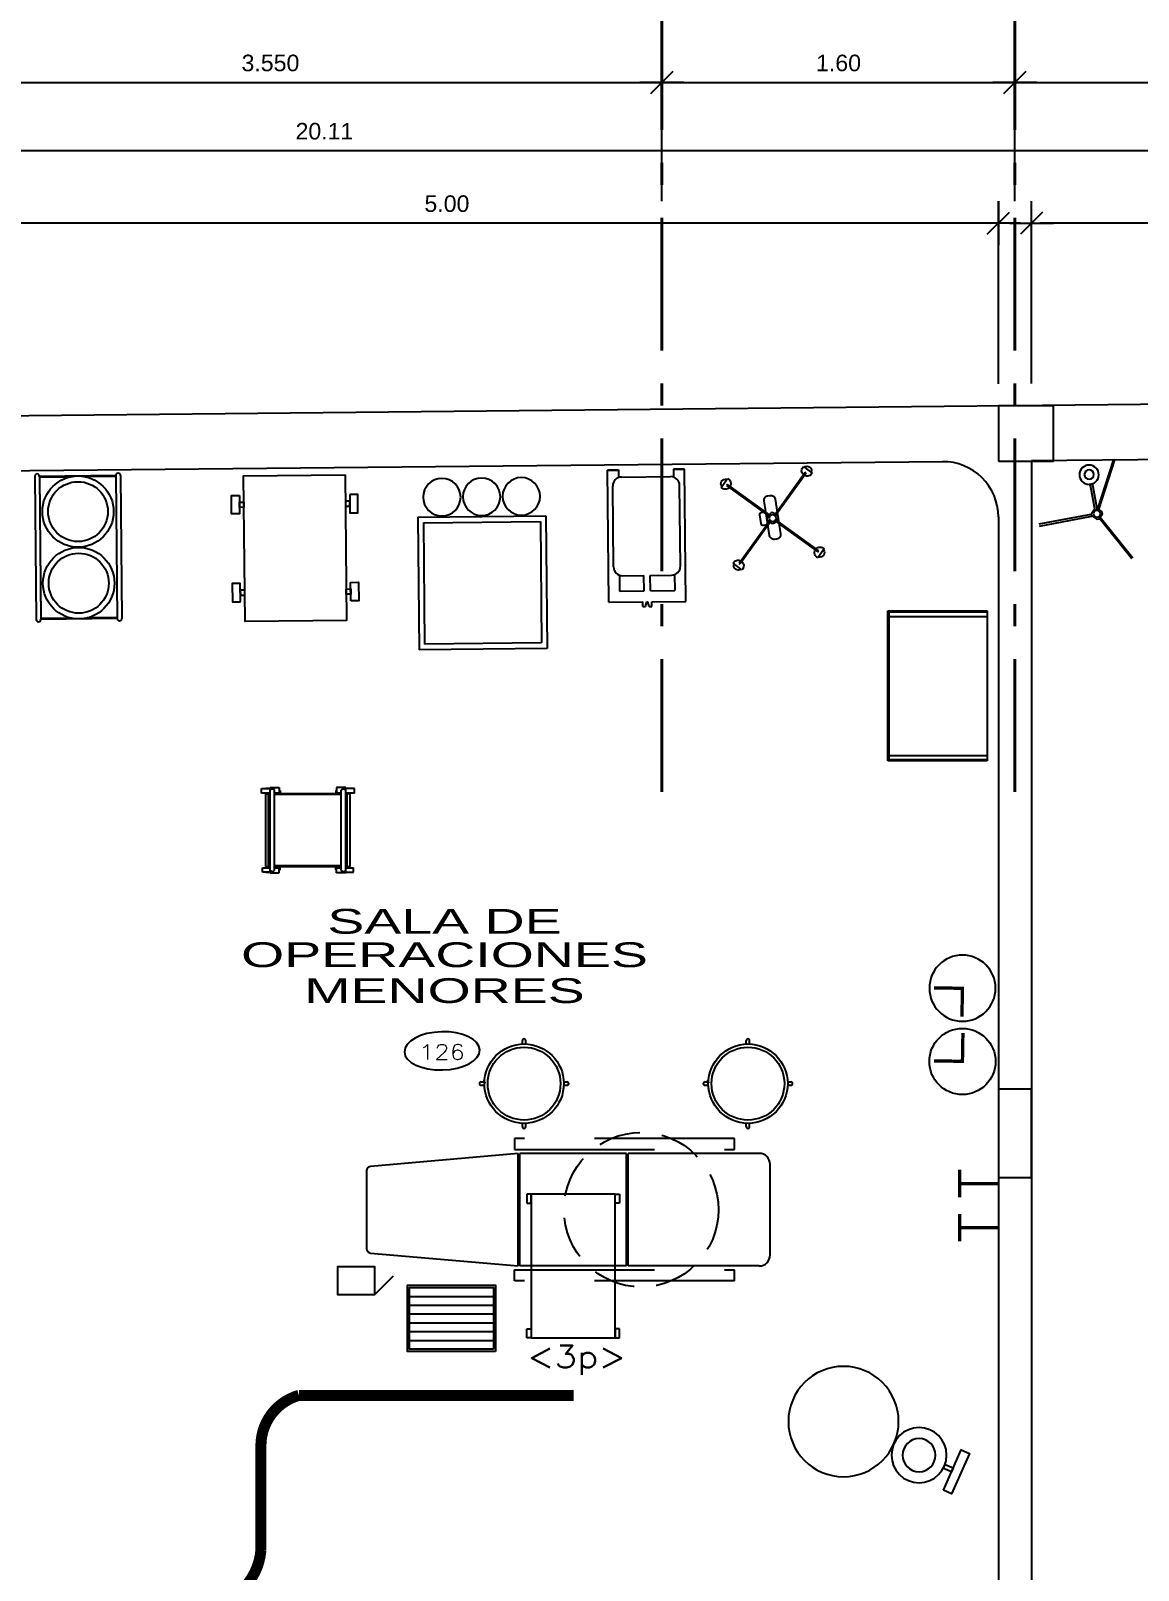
# Model space of a CAD drawing. Header units: millimetres. Extents: x 791 to 2661, y 209 to 602.
# Drawn here: x 1169.05 to 1174.07, y 543.39 to 550.37 of the extents above; entities that cross this region are included whole.
import ezdxf
from ezdxf.enums import TextEntityAlignment as Align

# ---------------------------------------------------------------- set-up
doc = ezdxf.new("R2010")
doc.units = ezdxf.units.MM
doc.header["$LTSCALE"] = 0.1
doc.header["$PDMODE"] = 3
for name, pattern in [('ACAD_ISO10W100', [18, 12, -3, 0, -3]), ('DASHDOT', [1, 0.5, -0.25, 0, -0.25]), ('DASHED2', [9.525, 6.35, -3.175]), ('HIDDEN', [9.525, 6.35, -3.175]), ('TRAZOS2', [0.375, 0.25, -0.125])]:
    doc.linetypes.add(name, pattern=pattern)
for name, color, linetype in [('01-COTAS EJE', 1, 'Continuous'), ('06', 1, 'Continuous'), ('1TEXTO-05', 5, 'Continuous'), ('CASCO', 11, 'Continuous'), ('COLUMNAS', 1, 'Continuous'), ('Equipamiento', 1, 'Continuous'), ('evacuacion', 70, 'TRAZOS2'), ('N-AMB', 2, 'Continuous'), ('texto seguridad', 120, 'Continuous')]:
    doc.layers.add(name, color=color, linetype=linetype)
doc.layers.add('EJES', color=1, linetype='DASHDOT', lineweight=40)
doc.styles.add('0', font='romans.SHX', dxfattribs={"width": 1.5})
doc.styles.add('LUNA', font='romans.shx', dxfattribs={"width": 1.5})
doc.styles.add('ROMANS', font='', dxfattribs={"oblique": 1, "height": 0.075})
doc.styles.get('ROMANS').set_extended_font_data('Arial')
doc.dimstyles.new('COTAS 50', dxfattribs={"dimscale": 2, "dimtxt": 1.5, "dimasz": 0.02, "dimexe": 0.05, "dimexo": 0.05, "dimgap": 0.025, "dimtad": 3, "dimzin": 4, "dimdsep": 46, "dimtxsty": 'ROMANS', "dimblk": 'LLL', "dimcen": 0, "dimdle": 0.18, "dimclrd": 256, "dimclre": 1, "dimclrt": 3, "dimadec": 0, "dimazin": 0, "dimtfac": 1, "dimtix": 1, "dimtofl": 0, "dimtmove": 1, "dimatfit": 3, "dimldrblk": 'OPEN90', "dimfxl": 0.18, "dimtolj": 1, "dimtzin": 0, "dimarcsym": 0})

# ---------------------------------------------------------------- blocks, each defined once
blk = doc.blocks.new('LLL')
for p, q in [((0, 2.5), (0, -2.5)), ((2.5, 0), (-2.5, 0))]:
    blk.add_line(p, q)
at = {"color": 3}
blk.add_line((-1.25, -1.25), (1.25, 1.25), dxfattribs=at)
at = {"layer": 'Defpoints', "color": 0, "linetype": 'ByBlock'}
blk.add_point((0, 0), dxfattribs=at)
blk.add_point((0, 0), dxfattribs=at)
blk = doc.blocks.new('*D133')
at = {"layer": '01-COTAS EJE', "color": 1, "lineweight": -2, "transparency": 16777216}
for p, q in [((1168.3564, 549.5985), (1168.3564, 550.2359)), ((1171.9064, 549.5985), (1171.9064, 550.2359))]:
    blk.add_line(p, q, dxfattribs=at)
at = {"layer": '01-COTAS EJE', "lineweight": -2, "transparency": 16777216}
blk.add_line((1168.3964, 550.1359), (1171.8664, 550.1359), dxfattribs=at)
at = {"layer": 'Defpoints', "color": 0, "transparency": 16777216}
for p in [(1171.9064, 550.1359), (1168.3564, 549.4985), (1171.9064, 549.4985)]:
    blk.add_point(p, dxfattribs=at)
at = {"layer": '01-COTAS EJE', "lineweight": -2, "transparency": 16777216, "xscale": 0.04, "yscale": 0.04, "zscale": 0.04, "rotation": 180}
blk.add_blockref('LLL', (1168.3564, 550.1359), dxfattribs=at)
at = {"layer": '01-COTAS EJE', "lineweight": -2, "transparency": 16777216, "xscale": 0.04, "yscale": 0.04, "zscale": 0.04}
blk.add_blockref('LLL', (1171.9064, 550.1359), dxfattribs=at)
at = {"layer": '01-COTAS EJE', "color": 3, "transparency": 16777216, "insert": (1170.1314, 550.2242), "char_height": 0.075, "attachment_point": 5, "style": 'ROMANS'}
blk.add_mtext('\\A1;3.550', dxfattribs=at)
blk = doc.blocks.new('_OPEN90')
at = {"color": 0, "linetype": 'ByBlock', "ltscale": 0.7}
for p, q in [((0, 0), (-1, 0)), ((-0.5, 0.5), (0, 0)), ((0, 0), (-0.5, -0.5))]:
    blk.add_line(p, q, dxfattribs=at)
blk = doc.blocks.new('*D134')
at = {"layer": '01-COTAS EJE', "color": 1, "lineweight": -2, "transparency": 16777216}
for p, q in [((1173.5064, 549.5985), (1173.5064, 550.2359)), ((1175.4564, 549.5985), (1175.4564, 550.2359))]:
    blk.add_line(p, q, dxfattribs=at)
at = {"layer": '01-COTAS EJE', "lineweight": -2, "transparency": 16777216}
blk.add_line((1173.5464, 550.1359), (1175.4164, 550.1359), dxfattribs=at)
at = {"layer": 'Defpoints', "color": 0, "transparency": 16777216}
for p in [(1175.4564, 550.1359), (1173.5064, 549.4985), (1175.4564, 549.4985)]:
    blk.add_point(p, dxfattribs=at)
at = {"layer": '01-COTAS EJE', "lineweight": -2, "transparency": 16777216, "xscale": 0.04, "yscale": 0.04, "zscale": 0.04, "rotation": 180}
blk.add_blockref('LLL', (1173.5064, 550.1359), dxfattribs=at)
at = {"layer": '01-COTAS EJE', "lineweight": -2, "transparency": 16777216, "xscale": 0.04, "yscale": 0.04, "zscale": 0.04}
blk.add_blockref('LLL', (1175.4564, 550.1359), dxfattribs=at)
at = {"layer": '01-COTAS EJE', "color": 3, "transparency": 16777216, "insert": (1174.4814, 550.2242), "char_height": 0.075, "attachment_point": 5, "style": 'ROMANS'}
blk.add_mtext('\\A1;1.950', dxfattribs=at)
blk = doc.blocks.new('*D175')
at = {"layer": '01-COTAS EJE', "color": 1, "lineweight": -2, "ltscale": 0.15, "transparency": 16777216}
for p, q in [((1173.5814, 548.7718), (1173.5814, 549.5985)), ((1180.2789, 548.8392), (1180.2789, 549.5985))]:
    blk.add_line(p, q, dxfattribs=at)
at = {"layer": '01-COTAS EJE', "lineweight": -2, "ltscale": 0.15, "transparency": 16777216}
blk.add_line((1180.2389, 549.4985), (1173.6214, 549.4985), dxfattribs=at)
at = {"layer": 'Defpoints', "color": 0, "ltscale": 0.15, "transparency": 16777216}
for p in [(1173.5814, 549.4985), (1180.2789, 548.7392), (1173.5814, 548.6718)]:
    blk.add_point(p, dxfattribs=at)
at = {"layer": '01-COTAS EJE', "lineweight": -2, "ltscale": 0.15, "transparency": 16777216, "xscale": 0.04, "yscale": 0.04, "zscale": 0.04, "rotation": 180}
blk.add_blockref('LLL', (1173.5814, 549.4985), dxfattribs=at)
at = {"layer": '01-COTAS EJE', "lineweight": -2, "ltscale": 0.15, "transparency": 16777216, "xscale": 0.04, "yscale": 0.04, "zscale": 0.04}
blk.add_blockref('LLL', (1180.2789, 549.4985), dxfattribs=at)
at = {"layer": '01-COTAS EJE', "color": 3, "ltscale": 0.15, "transparency": 16777216, "insert": (1176.9301, 549.5867), "char_height": 0.075, "attachment_point": 5, "style": 'ROMANS'}
blk.add_mtext('\\A1;6.70', dxfattribs=at)
blk = doc.blocks.new('*D176')
at = {"layer": '01-COTAS EJE', "color": 1, "lineweight": -2, "ltscale": 0.15, "transparency": 16777216}
for p, q in [((1168.4314, 548.72), (1168.4314, 549.5985)), ((1173.4314, 548.7703), (1173.4314, 549.5985))]:
    blk.add_line(p, q, dxfattribs=at)
at = {"layer": '01-COTAS EJE', "lineweight": -2, "ltscale": 0.15, "transparency": 16777216}
blk.add_line((1173.3914, 549.4985), (1168.4714, 549.4985), dxfattribs=at)
at = {"layer": 'Defpoints', "color": 0, "ltscale": 0.15, "transparency": 16777216}
for p in [(1168.4314, 549.4985), (1173.4314, 548.6703), (1168.4314, 548.62)]:
    blk.add_point(p, dxfattribs=at)
at = {"layer": '01-COTAS EJE', "lineweight": -2, "ltscale": 0.15, "transparency": 16777216, "xscale": 0.04, "yscale": 0.04, "zscale": 0.04, "rotation": 180}
blk.add_blockref('LLL', (1168.4314, 549.4985), dxfattribs=at)
at = {"layer": '01-COTAS EJE', "lineweight": -2, "ltscale": 0.15, "transparency": 16777216, "xscale": 0.04, "yscale": 0.04, "zscale": 0.04}
blk.add_blockref('LLL', (1173.4314, 549.4985), dxfattribs=at)
at = {"layer": '01-COTAS EJE', "color": 3, "ltscale": 0.15, "transparency": 16777216, "insert": (1170.9314, 549.5867), "char_height": 0.075, "attachment_point": 5, "style": 'ROMANS'}
blk.add_mtext('\\A1;5.00', dxfattribs=at)
blk = doc.blocks.new('*D182')
at = {"layer": '01-COTAS EJE', "color": 1, "lineweight": -2, "ltscale": 0.15, "transparency": 16777216}
for p, q in [((1160.3208, 548.6384), (1160.3208, 549.9267)), ((1180.4314, 548.8408), (1180.4314, 549.9267))]:
    blk.add_line(p, q, dxfattribs=at)
at = {"layer": '01-COTAS EJE', "lineweight": -2, "ltscale": 0.15, "transparency": 16777216}
blk.add_line((1180.3914, 549.8267), (1160.3608, 549.8267), dxfattribs=at)
at = {"layer": 'Defpoints', "color": 0, "ltscale": 0.15, "transparency": 16777216}
for p in [(1160.3208, 549.8267), (1180.4314, 548.7408), (1160.3208, 548.5384)]:
    blk.add_point(p, dxfattribs=at)
at = {"layer": '01-COTAS EJE', "lineweight": -2, "ltscale": 0.15, "transparency": 16777216, "xscale": 0.04, "yscale": 0.04, "zscale": 0.04, "rotation": 180}
blk.add_blockref('LLL', (1160.3208, 549.8267), dxfattribs=at)
at = {"layer": '01-COTAS EJE', "lineweight": -2, "ltscale": 0.15, "transparency": 16777216, "xscale": 0.04, "yscale": 0.04, "zscale": 0.04}
blk.add_blockref('LLL', (1180.4314, 549.8267), dxfattribs=at)
at = {"layer": '01-COTAS EJE', "color": 3, "ltscale": 0.15, "transparency": 16777216, "insert": (1170.3761, 549.915), "char_height": 0.075, "attachment_point": 5, "style": 'ROMANS'}
blk.add_mtext('\\A1;20.11', dxfattribs=at)
blk = doc.blocks.new('*D142')
at = {"layer": '01-COTAS EJE', "color": 1, "lineweight": -2, "ltscale": 0.15, "transparency": 16777216}
for p, q in [((1171.9064, 549.5985), (1171.9064, 550.2359)), ((1173.5064, 549.5985), (1173.5064, 550.2359))]:
    blk.add_line(p, q, dxfattribs=at)
at = {"layer": '01-COTAS EJE', "lineweight": -2, "ltscale": 0.15, "transparency": 16777216}
blk.add_line((1171.9464, 550.1359), (1173.4664, 550.1359), dxfattribs=at)
at = {"layer": 'Defpoints', "color": 0, "ltscale": 0.15, "transparency": 16777216}
for p in [(1173.5064, 550.1359), (1171.9064, 549.4985), (1173.5064, 549.4985)]:
    blk.add_point(p, dxfattribs=at)
at = {"layer": '01-COTAS EJE', "lineweight": -2, "ltscale": 0.15, "transparency": 16777216, "xscale": 0.04, "yscale": 0.04, "zscale": 0.04, "rotation": 180}
blk.add_blockref('LLL', (1171.9064, 550.1359), dxfattribs=at)
at = {"layer": '01-COTAS EJE', "lineweight": -2, "ltscale": 0.15, "transparency": 16777216, "xscale": 0.04, "yscale": 0.04, "zscale": 0.04}
blk.add_blockref('LLL', (1173.5064, 550.1359), dxfattribs=at)
at = {"layer": '01-COTAS EJE', "color": 3, "ltscale": 0.15, "transparency": 16777216, "insert": (1172.7064, 550.2242), "char_height": 0.075, "attachment_point": 5, "style": 'ROMANS'}
blk.add_mtext('\\A1;1.60', dxfattribs=at)
blk = doc.blocks.new('A$C100A14B3')
for p, q in [((0, 0.4), (0, 0.42)), ((0, 0.42), (0.04, 0.42)), ((0.04, 0.42), (0.04, 0.4)), ((0.61, 0.42), (0.61, 0.4)), ((0.65, 0.42), (0.61, 0.42)), ((0.65, 0.4), (0.65, 0.42)), ((0, 0.02), (0, 0.4)), ((0.04, 0.4), (0, 0.4)), ((0, 0.4), (0.65, 0.4)), ((0.61, 0.4), (0.65, 0.4)), ((0.65, 0.4), (0.65, 0.02)), ((0, 0.02), (0, 0)), ((0.04, 0.02), (0, 0.02)), ((0.65, 0.02), (0, 0.02)), ((0.04, 0), (0.04, 0.02)), ((0.61, 0.02), (0.65, 0.02)), ((0.61, 0), (0.61, 0.02)), ((0.65, 0.02), (0.65, 0)), ((0, 0), (0.04, 0)), ((0.65, 0), (0.61, 0))]:
    blk.add_line(p, q)
blk = doc.blocks.new('MA-3234')
for p, q in [((-0.0075, 0.1798), (-0.0075, 0.1949)), ((0.0075, 0.1798), (0.0075, 0.1949)), ((-0.1949, 0.0075), (-0.1798, 0.0075)), ((0.1798, 0.0075), (0.1949, 0.0075)), ((-0.1949, -0.0075), (-0.1798, -0.0075)), ((0.1798, -0.0075), (0.1949, -0.0075)), ((-0.0075, -0.1949), (-0.0075, -0.1798)), ((0.0075, -0.1949), (0.0075, -0.1798))]:
    blk.add_line(p, q)
for radius in [0.18, 0.165]:
    blk.add_circle((0, 0), radius)
for centre, radius, start, end in [((0, 0.195), 0.0075, 358.89789, 181.10211), ((-0.195, 0), 0.0075, 88.89789, 271.10211), ((-0.186, 0.0013), 0.01, 5, 90), ((0.195, 0), 0.0075, 268.89789, 91.10211), ((0, -0.195), 0.0075, 178.89789, 1.10211)]:
    blk.add_arc(centre, radius, start, end)
blk = doc.blocks.new('N-12')
at = {"linetype": 'HIDDEN', "ltscale": 0.3}
blk.add_circle((0, 0), 0.35, dxfattribs=at)
blk = doc.blocks.new('O-20')
at = {"const_width": 0.015}
blk.add_lwpolyline([(0.1295, 0), (0.0007, 0), (0.0007, 0.1295)], dxfattribs=at)
blk.add_circle((0, 0), 0.15)
blk = doc.blocks.new('A$C3FA5206A')
at = {"layer": 'Equipamiento'}
blk.add_blockref('O-20', (0.15, 0.15), dxfattribs=at)
blk = doc.blocks.new('MA-12')
for points in [[(0.0891, 0.4803), (0.1723, 0.4803), (0.1723, 0.5162), (0.0891, 0.5162)], [(0.5709, 0.4803), (0.4877, 0.4803), (0.4877, 0.5162), (0.5709, 0.5162)], [(0, 0), (0.66, 0), (0.66, 0.46), (0, 0.46)], [(0.1189, 0.46), (0.1425, 0.46), (0.1425, 0.4803), (0.1189, 0.4803)], [(0.5411, 0.46), (0.5175, 0.46), (0.5175, 0.4803), (0.5411, 0.4803)], [(0.0891, -0.0203), (0.1723, -0.0203), (0.1723, -0.0562), (0.0891, -0.0562)], [(0.1189, 0), (0.1425, 0), (0.1425, -0.0203), (0.1189, -0.0203)], [(0.5709, -0.0203), (0.4877, -0.0203), (0.4877, -0.0562), (0.5709, -0.0562)], [(0.5411, 0), (0.5175, 0), (0.5175, -0.0203), (0.5411, -0.0203)]]:
    blk.add_lwpolyline(points, close=True)
blk = doc.blocks.new('A$C4EAD3BC2')
at = {"layer": 'Equipamiento', "rotation": 359.9999999999999}
blk.add_blockref('MA-12', (0, 0.0562), dxfattribs=at)
blk = doc.blocks.new('EM-4')
for p, q in [((-0.1414, 0.2323), (-0.1816, 0.2026)), ((-0.1541, 0.2033), (-0.1501, 0.2062)), ((-0.015, 0.0148), (-0.1541, 0.2033)), ((-0.011, 0.0178), (-0.1501, 0.2062)), ((0.0148, 0.015), (0.2033, 0.1541)), ((0.0178, 0.011), (0.2062, 0.1501)), ((0.2323, 0.1414), (0.2026, 0.1816)), ((0.2033, 0.1541), (0.2062, 0.1501)), ((-0.0235, 0.0086), (-0.025, -0.0013)), ((-0.0013, 0.025), (-0.0235, 0.0086)), ((0.0086, 0.0235), (-0.0013, 0.025)), ((0.0192, 0.0091), (0.0086, 0.0235)), ((0.0192, 0.0091), (0.025, 0.0013)), ((0.0235, -0.0086), (0.025, 0.0013)), ((-0.0178, -0.011), (-0.2062, -0.1501)), ((-0.0148, -0.015), (-0.2033, -0.1541)), ((-0.025, -0.0013), (-0.0086, -0.0235)), ((0.0013, -0.025), (-0.0086, -0.0235)), ((0.0013, -0.025), (0.0235, -0.0086)), ((0.011, -0.0178), (0.1501, -0.2062)), ((0.015, -0.0148), (0.1541, -0.2033)), ((-0.2323, -0.1414), (-0.2026, -0.1816)), ((-0.2033, -0.1541), (-0.2062, -0.1501)), ((0.1414, -0.2323), (0.1816, -0.2026)), ((0.1541, -0.2033), (0.1501, -0.2062))]:
    blk.add_line(p, q)
for points in [[(-0.0205, -0.1018), (-0.0106, -0.1032, 0.414214), (0.0121, -0.0862), (0.0349, 0.0721, 0.414214), (0.0179, 0.0948), (0.008, 0.0962, 0.414214), (-0.0146, 0.0792), (-0.0374, -0.0791, 0.414214)], [(-0.0501, -0.0268), (-0.0402, -0.0282, 0.414214), (-0.0289, -0.0197), (-0.0232, 0.0199, 0.414214), (-0.0316, 0.0312), (-0.0415, 0.0326, 0.414214), (-0.0529, 0.0241), (-0.0586, -0.0155, 0.414214)]]:
    blk.add_lwpolyline(points, format="xyb", close=True)
blk.add_circle((0, 0), 0.0155)
for centre, radius, start, end in [((-0.1585, 0.2134), 0.02, 50.98294, 201.86282), ((-0.1585, 0.2134), 0.025, 312.17774, 48.0251), ((-0.1585, 0.2134), 0.025, 204.82067, 300.69939), ((0.2134, 0.1585), 0.025, 114.82067, 210.69939), ((0.2134, 0.1585), 0.025, 222.17774, 318.0251), ((0.2134, 0.1585), 0.02, 320.98294, 111.86282), ((-0.2134, -0.1585), 0.025, 42.17774, 138.0251), ((-0.2134, -0.1585), 0.02, 140.98294, 291.86282), ((-0.2134, -0.1585), 0.025, 294.82067, 30.69939), ((0.1585, -0.2134), 0.025, 132.17774, 228.0251), ((0.1585, -0.2134), 0.025, 24.82067, 120.69939), ((0.1585, -0.2134), 0.02, 230.98294, 21.86282)]:
    blk.add_arc(centre, radius, start, end)
blk = doc.blocks.new('D-4')
for p, q in [((-0.324, 0.3888), (0.324, 0.3888)), ((-0.324, 0.3672), (-0.324, 0.0216)), ((-0.324, 0.3672), (0.324, 0.3672)), ((-0.3197, 0.3672), (-0.3197, 0.2315)), ((0.3197, 0.3672), (0.3197, 0.2316)), ((0.324, 0.3672), (0.324, 0.0216)), ((-0.3197, 0.1573), (-0.3197, 0.0216)), ((0.3197, 0.1572), (0.3197, 0.0216)), ((-0.324, 0.0216), (0.324, 0.0216)), ((-0.324, 0), (0.324, 0)), ((-0.3197, 0.0216), (0.3197, 0.0216))]:
    blk.add_line(p, q)
for centre, radius in [((-0.1626, 0.1944), 0.1614), ((0.162, 0.1944), 0.162), ((-0.1626, 0.1944), 0.1355), ((0.162, 0.1944), 0.1361)]:
    blk.add_circle(centre, radius)
for centre, start, end in [((-0.324, 0.378), 90, 270), ((0.324, 0.378), 270, 90), ((-0.324, 0.0108), 90, 270), ((0.324, 0.0108), 270, 90)]:
    blk.add_arc(centre, 0.0108, start, end)
blk = doc.blocks.new('N-10')
for points in [[(-0.1, 0.54), (0.1, 0.54), (0.1, 0.58), (-0.1, 0.58)], [(-0.01, 0.5), (0.01, 0.5), (0.01, 0.54), (-0.01, 0.54)]]:
    blk.add_lwpolyline(points, close=True)
for centre, radius in [((0, 0.375), 0.125), ((0, 0.375), 0.075), ((0, 0), 0.25)]:
    blk.add_circle(centre, radius)
blk = doc.blocks.new('EM-24')
for p, q in [((0.05, 0.1751), (0.6489, 0.1751)), ((0.05, 0.1751), (0.05, 0.0202)), ((0.21, 0.1516), (0.5768, 0.1516)), ((0.6489, 0.1751), (0.6489, 0.1251)), ((0.65, 0.1751), (0.65, 0.1251)), ((0.1724, 0.1251), (0.1, 0.1251)), ((0.1, 0.1251), (0.1, 0.0143)), ((0.17, 0.1116), (0.17, 0.0143)), ((0.65, 0.1251), (0.6144, 0.1251)), ((0.6168, 0.1116), (0.6168, -0.1113)), ((0.0295, 0.0202), (0.05, 0.0202)), ((0.0295, 0.0202), (0.0295, 0.0079)), ((0.0295, 0.0079), (0.05, 0.0028)), ((0.05, 0.0028), (0.05, -0.0028)), ((0.1, 0.0143), (0.17, 0.0143)), ((0.0295, -0.0076), (0.05, -0.0028)), ((0.0295, -0.0076), (0.0295, -0.0076)), ((0.0295, -0.0076), (0.0295, -0.0199)), ((0.0295, -0.0199), (0.05, -0.0199)), ((0.05, -0.0199), (0.05, -0.1749)), ((0.1, -0.0143), (0.17, -0.0143)), ((0.1, -0.0143), (0.1, -0.1249)), ((0.17, -0.0143), (0.17, -0.1113)), ((0.1724, -0.1249), (0.1, -0.1249)), ((0.65, -0.1249), (0.6144, -0.1249)), ((0.65, -0.1749), (0.65, -0.1249)), ((0.65, -0.1249), (0.65, -0.1749)), ((0.05, -0.1749), (0.65, -0.1749)), ((0.21, -0.1513), (0.5768, -0.1513))]:
    blk.add_line(p, q)
for centre, start, end in [((0.21, 0.1116), 90, 180), ((0.5768, 0.1116), 0, 90.0002), ((0.21, -0.1113), 180, 270), ((0.5768, -0.1113), 269.9998, 0)]:
    blk.add_arc(centre, 0.04, start, end)
blk = doc.blocks.new('A$C3DB71EC4')
at = {"layer": 'Equipamiento', "color": 2}
blk.add_blockref('EM-24', (-0.0295, 0.1749), dxfattribs=at)
blk = doc.blocks.new('MA-50')
for p, q in [((-0.1886, 0.2104), (-0.1886, 0.1712)), ((-0.1673, 0.2104), (-0.1886, 0.2104)), ((-0.1673, 0.2104), (-0.1673, 0.1712)), ((-0.1886, 0.1712), (-0.1927, 0.1712)), ((-0.1927, 0.1712), (-0.1927, 0.1303)), ((0.1904, 0.1712), (-0.1886, 0.1712)), ((0.1839, 0.1512), (-0.1821, 0.1512)), ((-0.1673, 0.1512), (-0.1673, 0.1258)), ((0.1654, 0.1912), (-0.1636, 0.1912)), ((-0.1636, 0.1912), (-0.1636, 0.1712)), ((0.1654, 0.1782), (-0.1636, 0.1782)), ((-0.1636, 0.1512), (-0.1636, -0.1512)), ((-0.1607, 0.1512), (-0.1607, -0.1512)), ((0.1607, -0.1512), (0.1607, 0.1512)), ((0.1654, 0.1712), (0.1654, 0.1912)), ((0.1654, -0.1512), (0.1654, 0.1512)), ((0.1706, 0.1712), (0.1706, 0.2066)), ((0.1904, 0.2066), (0.1706, 0.2066)), ((0.1706, 0.1258), (0.1706, 0.1512)), ((0.1904, 0.1712), (0.1904, 0.2066)), ((0.1904, 0.1712), (0.1945, 0.1712)), ((0.1945, 0.1712), (0.1945, 0.1303)), ((-0.1927, 0.1303), (-0.1673, 0.1303)), ((-0.1791, 0.1303), (-0.1791, 0.1258)), ((-0.1791, 0.1258), (-0.1673, 0.1258)), ((0.1945, 0.1303), (0.1706, 0.1303)), ((0.1809, 0.1258), (0.1706, 0.1258)), ((0.1809, 0.1307), (0.1809, 0.1258)), ((-0.1927, -0.1303), (-0.1673, -0.1303)), ((-0.1927, -0.1712), (-0.1927, -0.1303)), ((-0.1791, -0.1258), (-0.1673, -0.1258)), ((-0.1791, -0.1303), (-0.1791, -0.1258)), ((-0.1673, -0.1258), (-0.1673, -0.1512)), ((0.1809, -0.1258), (0.1706, -0.1258)), ((0.1706, -0.1512), (0.1706, -0.1258)), ((0.1945, -0.1303), (0.1706, -0.1303)), ((0.1809, -0.1307), (0.1809, -0.1258)), ((0.1945, -0.1712), (0.1945, -0.1303)), ((-0.1886, -0.1712), (-0.1927, -0.1712)), ((0.1904, -0.1712), (-0.1886, -0.1712)), ((-0.1886, -0.1712), (-0.1886, -0.1912)), ((-0.1886, -0.2104), (-0.1886, -0.1712)), ((0.1839, -0.1512), (-0.1821, -0.1512)), ((-0.1673, -0.1712), (-0.1673, -0.2104)), ((0.1654, -0.1782), (-0.1636, -0.1782)), ((-0.1636, -0.1912), (-0.1636, -0.1782)), ((0.1654, -0.1912), (-0.1636, -0.1912)), ((0.1654, -0.1912), (0.1654, -0.1712)), ((0.1706, -0.2066), (0.1706, -0.1712)), ((0.1904, -0.2066), (0.1706, -0.2066)), ((0.1904, -0.1912), (0.1904, -0.1712)), ((0.1904, -0.1712), (0.1904, -0.2066)), ((0.1904, -0.1712), (0.1945, -0.1712)), ((-0.1673, -0.2104), (-0.1886, -0.2104))]:
    blk.add_line(p, q)
for centre, start, end in [((-0.1686, 0.1609), 141.61471, 215.67048), ((0.1704, 0.1609), 324.32952, 38.38529), ((-0.1686, -0.1609), 144.32952, 218.38529), ((0.1704, -0.1609), 321.61471, 35.67048)]:
    blk.add_arc(centre, 0.0166, start, end)
blk = doc.blocks.new('A$C48B93F1E')
at = {"layer": 'Equipamiento'}
for p, q in [((0.175, 0.58), (0.775, 0.58)), ((0.175, 0.58), (0.175, 0)), ((0.775, 0), (0.775, 0.58)), ((0.2, 0.555), (0.75, 0.555)), ((0.2, 0.555), (0.2, 0.025)), ((0.75, 0.025), (0.75, 0.555)), ((0.175, 0), (0.775, 0)), ((0.2, 0.025), (0.75, 0.025))]:
    blk.add_line(p, q, dxfattribs=at)
for centre in [(0.085, 0.47), (0.085, 0.29), (0.085, 0.11)]:
    blk.add_circle(centre, 0.085, dxfattribs=at)
blk = doc.blocks.new('TIMBRE-1')
blk.add_line((0, -0.085), (0.0849, -0.1699))
blk.add_lwpolyline([(0, -0.085), (0.125, -0.085), (0.125, 0.085), (0, 0.085)], close=True)
blk = doc.blocks.new('A$C28521B53')
at = {"layer": 'Equipamiento', "rotation": 180}
blk.add_blockref('TIMBRE-1', (0.125, 0.085), dxfattribs=at)
blk = doc.blocks.new('A$C6A2F3AA3')
at = {"layer": 'CASCO', "xscale": -1, "rotation": 180}
blk.add_blockref('A$C28521B53', (0, 0.2549), dxfattribs=at)
blk = doc.blocks.new('MA-29')
for p, q in [((-0.1366, 0.1877), (-0.1366, -0.4923)), ((0.3134, 0.1877), (-0.1366, 0.1877)), ((0.3084, 0.1827), (-0.1366, 0.1827)), ((0.3084, 0.1627), (-0.1366, 0.1627)), ((0.3084, -0.4873), (0.3084, 0.1827)), ((0.3134, -0.4923), (0.3134, 0.1877)), ((0.3084, -0.4673), (-0.1366, -0.4673)), ((-0.1366, -0.4873), (0.3084, -0.4873)), ((-0.1366, -0.4923), (0.3134, -0.4923))]:
    blk.add_line(p, q)
blk = doc.blocks.new('D-9')
at = {"layer": 'Equipamiento', "linetype": 'Continuous'}
for p, q in [((0.0213, -0.0882), (0.0165, -0.0898)), ((0.091, -0.3134), (0.0165, -0.0898)), ((0.0952, -0.3104), (0.0213, -0.0882)), ((0.136, -0.1118), (0.1361, -0.1115)), ((0.1459, -0.1135), (0.1459, -0.1133)), ((0.0972, -0.3173), (0.1188, -0.194)), ((0.1071, -0.3187), (0.1286, -0.1958)), ((0.0849, -0.3482), (-0.0611, -0.5333)), ((0.0746, -0.3336), (0.0763, -0.3237)), ((0.0849, -0.3482), (0.0746, -0.3336)), ((0.0763, -0.3237), (0.0989, -0.3079)), ((0.0849, -0.3482), (0.0904, -0.3561)), ((0.1228, -0.342), (0.1003, -0.3579)), ((0.1087, -0.3096), (0.1245, -0.3322)), ((0.1228, -0.342), (0.1245, -0.3322)), ((0.125, -0.3456), (0.3619, -0.3871)), ((0.1267, -0.3358), (0.3637, -0.3773)), ((0.0879, -0.3525), (-0.0572, -0.5364)), ((0.1003, -0.3579), (0.0904, -0.3561))]:
    blk.add_line(p, q, dxfattribs=at)
for centre, radius in [((0.1334, -0.1555), 0.0439), ((0.1337, -0.155), 0.0213), ((0.0996, -0.3328), 0.0155)]:
    blk.add_circle(centre, radius, dxfattribs=at)
blk = doc.blocks.new('MA-47')
for p, q in [((-0.1, 0.01), (-0.1, 0.39)), ((-0.06, 0.01), (-0.06, 0.39)), ((-0.02, 0.01), (-0.02, 0.39)), ((0.02, 0.01), (0.02, 0.39)), ((0.06, 0.01), (0.06, 0.39)), ((0.1, 0.01), (0.1, 0.39))]:
    blk.add_line(p, q)
for points in [[(0.15, 0.4), (0.15, 0), (-0.15, 0), (-0.15, 0.4)], [(0.14, 0.39), (0.14, 0.01), (-0.14, 0.01), (-0.14, 0.39)]]:
    blk.add_lwpolyline(points, close=True)
blk = doc.blocks.new('A$C43255245')
at = {"layer": 'Equipamiento', "rotation": 90}
blk.add_blockref('MA-47', (0.4, 0.15), dxfattribs=at)
blk = doc.blocks.new('MM-7')
at = {"linetype": 'HIDDEN'}
for p, q in [((0.4829, 0.3223), (-0.5152, 0.3223)), ((-0.5152, 0.3223), (-0.5152, 0.2723)), ((0.4829, 0.2723), (0.4829, 0.3223)), ((-0.5152, 0.2723), (0.4829, 0.2723)), ((-0.5152, -0.2723), (0.4829, -0.2723)), ((-0.5152, -0.3223), (-0.5152, -0.2723)), ((0.4829, -0.3223), (0.4829, -0.2723)), ((0.4829, -0.3223), (-0.5152, -0.3223))]:
    blk.add_line(p, q, dxfattribs=at)
for p, q in [((-0.4982, 0.255), (-1.1674, 0.1965)), ((-0.4982, -0.255), (-0.4982, 0.255)), ((-0.4906, -0.255), (-0.4906, 0.255)), ((-0.0076, 0.255), (-0.4906, 0.255)), ((-0.0076, -0.255), (-0.0076, 0.255)), ((0.5944, 0.255), (0, 0.255)), ((0, -0.255), (0, 0.255)), ((-1.1856, 0.1765), (-1.1856, -0.1765)), ((0.6444, -0.205), (0.6444, 0.205)), ((-1.1674, -0.1965), (-0.4982, -0.255)), ((-0.0076, -0.255), (-0.4906, -0.255)), ((0.5944, -0.255), (0, -0.255))]:
    blk.add_line(p, q)
for centre, radius, start, end in [((0.5944, 0.205), 0.05, 360, 90), ((-1.1656, 0.1765), 0.02, 95, 180), ((-1.1656, -0.1765), 0.02, 180, 265), ((0.5944, -0.205), 0.05, 270, 0)]:
    blk.add_arc(centre, radius, start, end)

msp = doc.modelspace()

# ---------------------------------------------------------------- linework, layer by layer
at = {"layer": '06'}
for p, q in [((1180.3314, 548.7398), (1160.3208, 548.5384)), ((1180.1814, 548.4882), (1173.5814, 548.4218)), ((1173.1789, 548.4178), (1168.6789, 548.3725)), ((1173.5814, 548.4218), (1173.5814, 542.1791)), ((1173.4314, 548.1678), (1173.4314, 542.5791))]:
    msp.add_line(p, q, dxfattribs=at)
msp.add_arc((1173.1814, 548.1678), 0.25, 0, 90.57638, dxfattribs=at)
at = {"layer": 'COLUMNAS', "ltscale": 0.15}
for points in [[(1173.4314, 548.4203), (1173.6814, 548.4203), (1173.6814, 548.6703), (1173.4314, 548.6703)], [(1173.4314, 545.1747), (1173.5814, 545.1747), (1173.5814, 545.5747), (1173.4314, 545.5747)]]:
    msp.add_lwpolyline(points, close=True, dxfattribs=at)
at = {"layer": 'EJES', "linetype": 'ACAD_ISO10W100', "ltscale": 0.5}
for p, q in [((1171.9064, 546.9222), (1171.9064, 550.9212)), ((1173.5064, 546.9222), (1173.5064, 550.9212))]:
    msp.add_line(p, q, dxfattribs=at)
at = {"layer": 'Equipamiento', "const_width": 0.015}
for points in [[(1173.2564, 545.0842), (1173.2564, 545.2092)], [(1173.4314, 545.1467), (1173.2564, 545.1467)], [(1173.2564, 544.8843), (1173.2564, 545.0093)], [(1173.4314, 544.9468), (1173.2564, 544.9468)]]:
    msp.add_lwpolyline(points, dxfattribs=at)
at = {"layer": 'evacuacion', "linetype": 'DASHED2', "ltscale": 0.2, "const_width": 0.05, "elevation": 0.015}
msp.add_lwpolyline([(1168.3318, 543.2291), (1169.8115, 543.2291, 0.391), (1170.0888, 543.4851), (1170.0888, 543.9588, -0.335387), (1170.2611, 544.1868), (1171.507, 544.1868)], format="xyb", dxfattribs=at)
at = {"layer": 'N-AMB', "ltscale": 0.5, "extrusion": (0, 0, -1)}
msp.add_ellipse((1170.9101, 545.7478), major_axis=(-0.1707, -0.0044), ratio=0.506987, dxfattribs=at)

# ---------------------------------------------------------------- block references
at = {"layer": 'Equipamiento', "xscale": -1}
for name, p, rotation in [('EM-4', (1172.4085, 548.1619), 180.5763822505691), ('D-9', (1173.9746, 548.5155), 0.5763822505300453), ('A$C4EAD3BC2', (1170.5266, 548.3588), 90.5763822505692), ('A$C48B93F1E', (1171.3784, 548.3467, -0.005), 90.5763822505692), ('A$C3FA5206A', (1173.4212, 546.1794), 89.0269672730026), ('A$C100A14B3', (1171.7145, 545.0981, 0.005), 90), ('A$C6A2F3AA3', (1170.6902, 544.769), 90), ('N-10', (1172.7295, 544.0683), 246.0117797951721)]:
    msp.add_blockref(name, p, dxfattribs=dict(at, rotation=rotation))
at = {"layer": 'Equipamiento'}
for name, p, rotation in [('D-4', (1169.067, 548.0271), 270.5763822505692), ('A$C3DB71EC4', (1172.0156, 547.7636), 90.5763822505692), ('MA-50', (1170.3019, 546.7484), 270), ('A$C3FA5206A', (1173.4161, 545.5472), 89.02696727300261), ('A$C43255245', (1171.1527, 544.6855), 180)]:
    msp.add_blockref(name, p, dxfattribs=dict(at, rotation=rotation))
at = {"layer": 'Equipamiento', "linetype": 'ByBlock', "lineweight": -2, "xscale": -1}
msp.add_blockref('MA-29', (1173.2446, 547.554), dxfattribs=at)
at = {"layer": 'Equipamiento'}
for name, p in [('MA-3234', (1171.2817, 545.5993, 0.005)), ('MA-3234', (1172.2966, 545.5993, 0.005)), ('MM-7', (1171.7529, 545.0281, 0.005)), ('N-12', (1171.8127, 545.0281, 0.005))]:
    msp.add_blockref(name, p, dxfattribs=at)

# ---------------------------------------------------------------- texts
at = {"layer": '1TEXTO-05', "style": 'ROMANS', "width": 1.6}
for s, p in [('SALA DE', (1170.921, 546.2787)), ('OPERACIONES', (1170.921, 546.1273)), ('MENORES', (1170.921, 545.9647))]:
    msp.add_text(s, height=0.1125, dxfattribs=at).set_placement(p, align=Align.CENTER)
at = {"layer": 'N-AMB', "color": 3, "ltscale": 0.5, "style": '0', "width": 1.2}
msp.add_text('126', height=0.06743, dxfattribs=at).set_placement((1170.9095, 545.7425), align=Align.MIDDLE)
at = {"layer": 'texto seguridad', "style": 'LUNA', "width": 1.2}
msp.add_text('<3p>', height=0.1, dxfattribs=at).set_placement((1171.2959, 544.3127, -0.3914))

# ---------------------------------------------------------------- dimensions: what is measured, and where the dimension line sits
at = {"layer": '01-COTAS EJE'}
for base, p1, p2, picture, middle in [((1171.9064, 550.1359), (1168.3564, 549.4985), (1171.9064, 549.4985), '*D133', (1170.1314, 550.2242)), ((1175.4564, 550.1359), (1173.5064, 549.4985), (1175.4564, 549.4985), '*D134', (1174.4814, 550.2242))]:
    dim = msp.add_linear_dim(base=base, p1=p1, p2=p2, angle=180, dimstyle='COTAS 50', override={"dimdec": 3}, dxfattribs=at)
    dim.commit()
    dim.dimension.update_dxf_attribs({"geometry": picture, "text_midpoint": middle})
at = {"layer": '01-COTAS EJE', "ltscale": 0.15}
for base, p1, p2, picture, middle in [((1173.5064, 550.1359), (1171.9064, 549.4985), (1173.5064, 549.4985), '*D142', (1172.7064, 550.2242)), ((1160.3208, 549.8267), (1180.4314, 548.7408), (1160.3208, 548.5384), '*D182', (1170.3761, 549.915))]:
    dim = msp.add_linear_dim(base=base, p1=p1, p2=p2, angle=180, dimstyle='COTAS 50', dxfattribs=at)
    dim.commit()
    dim.dimension.update_dxf_attribs({"geometry": picture, "text_midpoint": middle})
for base, p1, p2, picture, middle in [((1168.4314, 549.4985), (1173.4314, 548.6703), (1168.4314, 548.62), '*D176', (1170.9314, 549.5867)), ((1173.5814, 549.4985), (1180.2789, 548.7392), (1173.5814, 548.6718), '*D175', (1176.9301, 549.5867))]:
    dim = msp.add_linear_dim(base=base, p1=p1, p2=p2, dimstyle='COTAS 50', dxfattribs=at)
    dim.commit()
    dim.dimension.update_dxf_attribs({"geometry": picture, "text_midpoint": middle})

doc.saveas('drawing.dxf')
